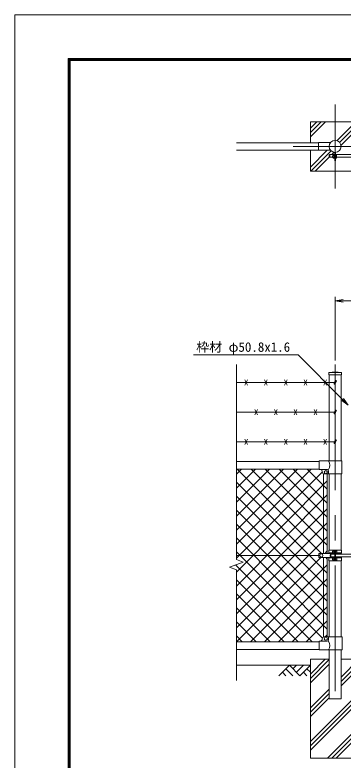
# Model space of a CAD drawing. Units: millimetres, scale not verified. Extents: x -4200 to 4200, y -2970 to 2970.
# Drawn here: x -4200 to -2539, y -799 to 2970 of the extents above; entities that cross this region are included whole.
import ezdxf
from ezdxf.enums import TextEntityAlignment as Align

# ---------------------------------------------------------------- set-up
doc = ezdxf.new("R2010")
doc.units = ezdxf.units.MM
doc.header["$LTSCALE"] = 20
doc.linetypes.add('USER1', pattern=[50.8, 31.75, -6.35, 6.35, -6.35])
for name, color, linetype, lineweight in [('0-0_D-STR-TXT', 7, 'Continuous', 9), ('0-1_D-TTL', 7, 'Continuous', 9), ('0-3_D-BMK', 2, 'USER1', 13), ('0-4_D-STR1', 1, 'Continuous', 18), ('0-5_D-STR3', 3, 'Continuous', 13), ('0-6_D-STR-DIM', 7, 'Continuous', 9), ('0-7_0', 7, 'Continuous', 9), ('0-8_D-STR4', 7, 'Continuous', 9), ('0-9_D-BGD', 7, 'Continuous', 9), ('0-A_D-DCR-HCH', 7, 'Continuous', 9), ('0-B_D-STR2', 7, 'Continuous', 9)]:
    doc.layers.add(name, color=color, linetype=linetype, lineweight=lineweight)
doc.styles.add('ＭＳ ゴシック', font='')
doc.styles.get('ＭＳ ゴシック').set_extended_font_data('MS Gothic')

# ---------------------------------------------------------------- blocks, each defined once
blk = doc.blocks.new('_Open')
at = {"layer": '0-7_0'}
blk.add_line((-20, 3.33), (0, 0), dxfattribs=at)
blk.add_lwpolyline([(-20, -3.33), (0, 0), (-20, 0)], dxfattribs=at)
blk = doc.blocks.new('MLeader9')
at = {"layer": '0-0_D-STR-TXT'}
blk.add_line((-2536.78, 1030.15), (-2513.21, 997.16), dxfattribs=at)
for points in [[(-2541.49, 1025.44), (-2766.16, 1250.11), (-3288.23, 1250.11), (-3295.43, 1250.11)], [(-2546.21, 1020.73), (-2513.21, 997.16), (-2541.49, 1025.44)]]:
    blk.add_lwpolyline(points, dxfattribs=at)

msp = doc.modelspace()

# ---------------------------------------------------------------- linework, layer by layer
at = {"layer": '0-1_D-TTL', "color": 2, "lineweight": 18}
msp.add_lwpolyline([(-4200, 2970), (4200, 2970), (4200, -2970), (-4200, -2970)], close=True, dxfattribs=at)
at = {"layer": '0-1_D-TTL'}
for points in [[(-3930, 2750), (3930, 2750), (3930, -2750), (-3930, -2750)], [(-3927.5, 2747.5), (3927.5, 2747.5), (3927.5, -2747.5), (-3927.5, -2747.5)], [(-3925, 2745), (3925, 2745), (3925, -2745), (-3925, -2745)], [(-3922.5, 2742.5), (3922.5, 2742.5), (3922.5, -2742.5), (-3922.5, -2742.5)], [(-3920, 2740), (3920, 2740), (3920, -2740), (-3920, -2740)]]:
    msp.add_lwpolyline(points, close=True, dxfattribs=at)
at = {"layer": '0-3_D-BMK'}
for p, q in [((-2579.32, 2092.72), (-2579.32, 2516.99)), ((-2367.19, 2304.85), (-2791.45, 2304.85)), ((-2579.32, 1201.52), (-2579.32, -518.63))]:
    msp.add_line(p, q, dxfattribs=at)
at = {"layer": '0-4_D-STR1'}
for p, q in [((-2664.32, 2323.85), (-3079.32, 2323.85)), ((-2664.32, 2285.85), (-3079.32, 2285.85)), ((-2547.87, 1161.37), (-2610.77, 1161.37)), ((-2610.77, 1161.37), (-2610.77, 1150.37)), ((-2547.87, 1150.37), (-2610.77, 1150.37)), ((-2609.57, 1150.37), (-2609.57, 714.37)), ((-2549.07, 1150.37), (-2549.07, 714.37)), ((-2547.87, 1150.37), (-2547.87, 1161.37)), ((-2659.32, 711.37), (-3079.32, 711.37)), ((-2659.32, 673.37), (-3079.32, 673.37)), ((-2609.57, 648.37), (-2609.57, 263.87)), ((-2549.07, 648.37), (-2549.07, 263.87)), ((-2609.57, 248.87), (-2609.57, 246.87)), ((-2549.07, 248.87), (-2549.07, 246.87)), ((-2609.57, 225.87), (-2609.57, 223.87)), ((-2609.57, 208.87), (-2609.57, -175.63)), ((-2549.07, 225.87), (-2549.07, 223.87)), ((-2549.07, 208.87), (-2549.07, -175.63)), ((-2659.32, -200.63), (-3079.32, -200.63)), ((-2659.32, -238.63), (-3079.32, -238.63)), ((-2609.57, -241.63), (-2609.57, -488.63)), ((-2549.07, -241.63), (-2549.07, -488.63)), ((-2549.07, -488.63), (-2609.57, -488.63))]:
    msp.add_line(p, q, dxfattribs=at)
msp.add_circle((-2579.32, 2304.85), 30.25, dxfattribs=at)
msp.add_arc((-2579.32, 998.02), 166.35, 79.10214, 100.89786, dxfattribs=at)
at = {"layer": '0-5_D-STR3'}
for p, q in [((-2664.32, 2285.15), (-2602.28, 2285.15)), ((-2605.72, 2263.65), (-2581.67, 2263.65)), ((-2605.72, 2263.65), (-2605.72, 2250.65)), ((-2583.27, 2261.23), (-2583.27, 2244.23)), ((-2581.67, 2261.23), (-2583.27, 2261.23)), ((-2581.67, 2273.59), (-2581.67, 2232.73)), ((-2579.37, 2273.5), (-2579.37, 2232.73)), ((-2577.07, 2273.58), (-2577.07, 2232.73)), ((-2577.07, 2263.65), (-2448.72, 2263.65)), ((-2577.07, 2261.63), (-2577.07, 2243.83)), ((-2608.72, 2260.65), (-2608.72, 2253.65)), ((-2605.72, 2250.65), (-2593.07, 2250.65)), ((-2593.07, 2256.05), (-2592.39, 2256.73)), ((-2593.07, 2256.05), (-2593.07, 2249.4)), ((-2588.77, 2256.05), (-2593.07, 2256.05)), ((-2588.77, 2249.4), (-2593.07, 2249.4)), ((-2593.07, 2249.4), (-2592.39, 2248.73)), ((-2588.77, 2256.73), (-2592.39, 2256.73)), ((-2592.39, 2256.73), (-2592.39, 2248.73)), ((-2588.77, 2248.73), (-2592.39, 2248.73)), ((-2588.77, 2258.55), (-2588.77, 2246.95)), ((-2583.27, 2260.23), (-2588.17, 2260.23)), ((-2583.27, 2256.73), (-2588.17, 2256.73)), ((-2583.27, 2248.73), (-2588.17, 2248.73)), ((-2583.27, 2245.23), (-2588.17, 2245.23)), ((-2581.67, 2244.23), (-2583.27, 2244.23)), ((-2577.07, 2232.73), (-2581.67, 2232.73)), ((-2577.07, 2260.23), (-2572.17, 2260.23)), ((-2577.07, 2256.73), (-2572.17, 2256.73)), ((-2577.07, 2248.73), (-2572.17, 2248.73)), ((-2577.07, 2245.23), (-2572.17, 2245.23)), ((-2571.57, 2258.55), (-2571.57, 2246.95)), ((-2571.57, 2250.65), (-2448.72, 2250.65)), ((-3079.32, 1111.37), (-2582.63, 1111.37)), ((-3022.61, 1124.78), (-3036.03, 1097.95)), ((-3022.61, 1097.95), (-3036.03, 1124.78)), ((-2922.61, 1124.78), (-2936.03, 1097.95)), ((-2922.61, 1097.95), (-2936.03, 1124.78)), ((-2822.61, 1124.78), (-2836.03, 1097.95)), ((-2822.61, 1097.95), (-2836.03, 1124.78)), ((-2722.61, 1124.78), (-2736.03, 1097.95)), ((-2722.61, 1097.95), (-2736.03, 1124.78)), ((-2622.61, 1124.78), (-2636.03, 1097.95)), ((-2622.61, 1097.95), (-2636.03, 1124.78)), ((-2578.89, 1119.4), (-2584.84, 1106.64)), ((-2573.45, 1116.86), (-2579.4, 1104.1)), ((-3079.32, 961.37), (-2582.63, 961.37)), ((-2972.61, 974.78), (-2986.03, 947.95)), ((-2972.61, 947.95), (-2986.03, 974.78)), ((-2872.61, 974.78), (-2886.03, 947.95)), ((-2872.61, 947.95), (-2886.03, 974.78)), ((-2772.61, 974.78), (-2786.03, 947.95)), ((-2772.61, 947.95), (-2786.03, 974.78)), ((-2672.61, 974.78), (-2686.03, 947.95)), ((-2672.61, 947.95), (-2686.03, 974.78)), ((-2578.89, 969.4), (-2584.84, 956.64)), ((-2573.45, 966.86), (-2579.4, 954.1)), ((-3079.32, 811.37), (-2582.63, 811.37)), ((-3022.61, 824.78), (-3036.03, 797.95)), ((-3022.61, 797.95), (-3036.03, 824.78)), ((-2922.61, 824.78), (-2936.03, 797.95)), ((-2922.61, 797.95), (-2936.03, 824.78)), ((-2822.61, 824.78), (-2836.03, 797.95)), ((-2822.61, 797.95), (-2836.03, 824.78)), ((-2722.61, 824.78), (-2736.03, 797.95)), ((-2722.61, 797.95), (-2736.03, 824.78)), ((-2622.61, 824.78), (-2636.03, 797.95)), ((-2622.61, 797.95), (-2636.03, 824.78)), ((-2578.89, 819.4), (-2584.84, 806.64)), ((-2573.45, 816.86), (-2579.4, 804.1)), ((-2544.62, 714.37), (-2659.32, 714.37)), ((-2659.32, 670.37), (-2659.32, 714.37)), ((-2544.62, 648.37), (-2544.62, 714.37)), ((-2619.72, 670.37), (-2659.32, 670.37)), ((-2644.32, 658.37), (-2644.32, 663.37)), ((-2637.82, 649), (-2637.82, 246.87)), ((-2544.62, 648.37), (-2634.32, 648.37)), ((-2618.82, 648.37), (-2618.82, 246.87)), ((-2612.72, 648.37), (-2612.72, 663.37)), ((-2611.87, 263.87), (-2546.77, 263.87)), ((-2611.87, 263.87), (-2611.87, 248.87)), ((-2581.62, 263.87), (-2581.62, 208.87)), ((-2579.32, 263.87), (-2579.32, 208.87)), ((-2577.02, 263.87), (-2577.02, 208.87)), ((-2546.77, 263.87), (-2546.77, 248.87)), ((-2661.32, 236.37), (-3079.32, 236.37)), ((-2661.32, 225.87), (-2661.32, 246.87)), ((-2661.32, 246.87), (-2588.43, 246.87)), ((-2611.87, 248.87), (-2588.72, 248.87)), ((-2603.92, 239.87), (-2603.92, 232.87)), ((-2600.92, 242.87), (-2581.62, 242.87)), ((-2600.92, 242.87), (-2600.92, 229.87)), ((-2600.92, 229.87), (-2581.62, 229.87)), ((-2593.02, 257.19), (-2592.34, 257.87)), ((-2593.02, 257.19), (-2593.02, 250.54)), ((-2588.72, 257.19), (-2593.02, 257.19)), ((-2593.02, 250.54), (-2592.34, 249.87)), ((-2588.72, 250.54), (-2593.02, 250.54)), ((-2588.72, 257.87), (-2592.34, 257.87)), ((-2592.34, 257.87), (-2592.34, 249.87)), ((-2588.72, 249.87), (-2592.34, 249.87)), ((-2588.72, 259.69), (-2588.72, 248.09)), ((-2583.22, 261.37), (-2588.12, 261.37)), ((-2583.22, 257.87), (-2588.12, 257.87)), ((-2583.22, 249.87), (-2588.12, 249.87)), ((-2583.22, 246.37), (-2588.12, 246.37)), ((-2583.22, 226.37), (-2588.12, 226.37)), ((-2581.62, 262.37), (-2583.22, 262.37)), ((-2583.22, 262.37), (-2583.22, 245.37)), ((-2581.62, 245.37), (-2583.22, 245.37)), ((-2583.22, 210.37), (-2583.22, 227.37)), ((-2581.62, 227.37), (-2583.22, 227.37)), ((-2577.02, 262.77), (-2577.02, 244.97)), ((-2577.02, 261.37), (-2572.12, 261.37)), ((-2577.02, 257.87), (-2572.12, 257.87)), ((-2577.02, 249.87), (-2572.12, 249.87)), ((-2577.02, 246.37), (-2572.12, 246.37)), ((-2577.02, 242.87), (-2448.67, 242.87)), ((-2577.02, 229.87), (-2448.67, 229.87)), ((-2577.02, 226.37), (-2572.12, 226.37)), ((-2571.81, 246.87), (-2546.52, 246.87)), ((-2571.52, 259.69), (-2571.52, 248.09)), ((-2571.52, 248.87), (-2546.77, 248.87)), ((-2546.52, 242.87), (-2546.52, 246.87)), ((-2546.52, 225.87), (-2546.52, 229.87)), ((-2661.32, 225.87), (-2588.43, 225.87)), ((-2637.82, 225.87), (-2637.82, -176.27)), ((-2618.82, 225.87), (-2618.82, -175.63)), ((-2611.87, 223.87), (-2588.72, 223.87)), ((-2611.87, 208.87), (-2611.87, 223.87)), ((-2611.87, 208.87), (-2546.77, 208.87)), ((-2593.02, 222.19), (-2592.34, 222.87)), ((-2588.72, 222.19), (-2593.02, 222.19)), ((-2593.02, 215.54), (-2593.02, 222.19)), ((-2588.72, 215.54), (-2593.02, 215.54)), ((-2593.02, 215.54), (-2592.34, 214.87)), ((-2592.34, 214.87), (-2592.34, 222.87)), ((-2588.72, 222.87), (-2592.34, 222.87)), ((-2588.72, 214.87), (-2592.34, 214.87)), ((-2588.72, 213.05), (-2588.72, 224.65)), ((-2583.22, 222.87), (-2588.12, 222.87)), ((-2583.22, 214.87), (-2588.12, 214.87)), ((-2583.22, 211.37), (-2588.12, 211.37)), ((-2581.62, 210.37), (-2583.22, 210.37)), ((-2577.02, 222.87), (-2572.12, 222.87)), ((-2577.02, 214.87), (-2572.12, 214.87)), ((-2577.02, 211.37), (-2572.12, 211.37)), ((-2571.81, 225.87), (-2546.52, 225.87)), ((-2571.62, 223.87), (-2546.77, 223.87)), ((-2571.52, 224.69), (-2571.52, 213.09)), ((-2546.77, 208.87), (-2546.77, 223.87)), ((-2644.32, -185.63), (-2644.32, -190.63)), ((-2543.62, -175.63), (-2634.32, -175.63)), ((-2612.72, -175.63), (-2612.72, -190.63)), ((-2543.62, -175.63), (-2543.62, -241.63)), ((-2619.72, -197.63), (-2659.32, -197.63)), ((-2659.32, -197.63), (-2659.32, -241.63)), ((-2543.62, -241.63), (-2659.32, -241.63))]:
    msp.add_line(p, q, dxfattribs=at)
msp.add_lwpolyline([(-2664.32, 2285.15), (-2664.32, 2324.55), (-2602.28, 2324.55)], dxfattribs=at)
for centre in [(-2626.32, 657.37), (-2649.32, 236.37), (-2626.32, -184.63)]:
    msp.add_circle(centre, 8, dxfattribs=at)
for centre, radius, start, end in [((-2605.72, 2260.65), 3, 90, 180), ((-2605.72, 2253.65), 3, 180, 270), ((-2585.92, 2258.48), 2.85, 142.09851, 217.90149), ((-2575.14, 2252.73), 13.63, 162.93847, 197.06153), ((-2585.92, 2246.98), 2.85, 142.14171, 217.85829), ((-2585.21, 2252.73), 13.63, 342.93847, 17.06153), ((-2574.42, 2258.48), 2.85, 322.09851, 37.90149), ((-2574.42, 2246.98), 2.85, 322.14171, 37.85829), ((-2582.12, 1105.37), 3, 154.99707, 334.99524), ((-2576.17, 1118.13), 3, 334.99524, 154.99707), ((-2582.12, 955.37), 3, 154.99707, 334.99524), ((-2576.17, 968.13), 3, 334.99524, 154.99707), ((-2582.12, 805.37), 3, 154.99707, 334.99524), ((-2576.17, 818.13), 3, 334.99524, 154.99707), ((-2646.94, 692.37), 40.68, 327.25964, 32.74036), ((-2651.32, 663.37), 7, 0, 90), ((-2634.32, 658.37), 10, 180, 270), ((-2619.72, 663.37), 7, 0, 90), ((-2600.92, 239.87), 3, 90, 180), ((-2600.92, 232.87), 3, 180, 270), ((-2585.87, 259.62), 2.85, 142.09851, 217.90149), ((-2575.09, 253.87), 13.63, 162.93847, 197.06153), ((-2585.87, 248.12), 2.85, 142.14171, 217.85829), ((-2585.87, 224.62), 2.85, 142.14171, 217.85829), ((-2585.16, 253.87), 13.63, 342.93847, 17.06153), ((-2574.37, 259.62), 2.85, 322.09851, 37.90149), ((-2574.37, 248.12), 2.85, 322.14171, 37.85829), ((-2574.37, 224.62), 2.85, 322.09851, 37.90149), ((-2575.09, 218.87), 13.63, 162.93847, 197.06153), ((-2585.87, 213.12), 2.85, 142.09851, 217.90149), ((-2585.16, 218.87), 13.63, 342.93847, 17.06153), ((-2574.37, 213.12), 2.85, 322.14171, 37.85829), ((-2634.32, -185.63), 10, 90, 180), ((-2651.32, -190.63), 7, 270, 0), ((-2619.72, -190.63), 7, 270, 0), ((-2646.94, -219.63), 40.68, 327.25964, 32.74036)]:
    msp.add_arc(centre, radius, start, end, dxfattribs=at)
at = {"layer": '0-6_D-STR-DIM'}
for p, q in [((-2579.32, 1221.52), (-2579.32, 1544.03)), ((-2539.32, 1524.03), (-1584.32, 1524.03)), ((-3079.32, 1201.52), (-3079.32, 215.59)), ((-3114.56, 177.12), (-3044.08, 202.77)), ((-3044.08, 202.77), (-3079.32, 215.59)), ((-3079.32, 164.29), (-3114.56, 177.12)), ((-3079.32, 164.29), (-3079.32, -395.94))]:
    msp.add_line(p, q, dxfattribs=at)
at = {"layer": '0-8_D-STR4'}
for p, q in [((-2704.32, 2323.85), (-2704.32, 2429.85)), ((-2454.32, 2429.85), (-2704.32, 2429.85)), ((-2704.32, -288.63), (-2704.32, -788.63)), ((-2704.32, -288.63), (-2609.57, -288.63)), ((-2549.07, -288.63), (-2454.32, -288.63)), ((-2704.32, -788.63), (-2454.32, -788.63))]:
    msp.add_line(p, q, dxfattribs=at)
msp.add_lwpolyline([(-2454.32, 2179.85), (-2704.32, 2179.85), (-2704.32, 2285.85)], dxfattribs=at)
at = {"layer": '0-9_D-BGD'}
msp.add_line((-3079.32, -318.63), (-2704.32, -318.63), dxfattribs=at)
at = {"layer": '0-A_D-DCR-HCH'}
for p, q in [((-2704.32, 2353.63), (-2628.1, 2429.85)), ((-2704.32, 2375.73), (-2650.2, 2429.85)), ((-2704.32, 2397.83), (-2672.3, 2429.85)), ((-2569.65, 2334.68), (-2474.47, 2429.85)), ((-2556.2, 2326.03), (-2454.32, 2427.91)), ((-2548.68, 2311.46), (-2454.32, 2405.81)), ((-2704.32, 2200), (-2619.17, 2285.15)), ((-2702.37, 2179.85), (-2599.72, 2282.51)), ((-2596.48, 2263.65), (-2585.92, 2274.21)), ((-2680.28, 2179.85), (-2608.19, 2251.94)), ((-2704.32, -363.23), (-2629.72, -288.63)), ((-2704.32, -385.33), (-2609.57, -290.58)), ((-2549.07, -378.69), (-2459.01, -288.63)), ((-2810.75, -318.63), (-2863.96, -371.84)), ((-2828.48, -336.37), (-2792.85, -371.84)), ((-2810.75, -318.63), (-2757.53, -371.84)), ((-2793.1, -336.46), (-2775.27, -318.63)), ((-2775.27, -354.11), (-2739.8, -318.63)), ((-2757.53, -371.84), (-2704.32, -318.63)), ((-2722.06, -336.37), (-2704.32, -354.03)), ((-2704.32, -407.43), (-2609.57, -312.68)), ((-2549.07, -400.79), (-2454.32, -306.04)), ((-2549.07, -422.89), (-2454.32, -328.14)), ((-2846.22, -354.11), (-2828.4, -371.84)), ((-2739.8, -354.11), (-2721.98, -371.84)), ((-2704.32, -533.94), (-2609.57, -439.19)), ((-2704.32, -704.65), (-2454.32, -454.65)), ((-2704.32, -556.04), (-2609.57, -461.29)), ((-2704.32, -726.75), (-2454.32, -476.75)), ((-2704.32, -578.14), (-2609.57, -483.39)), ((-2704.32, -748.84), (-2454.32, -498.84)), ((-2617.6, -788.63), (-2454.32, -625.36)), ((-2595.5, -788.63), (-2454.32, -647.46)), ((-2573.4, -788.63), (-2454.32, -669.55))]:
    msp.add_line(p, q, dxfattribs=at)
at = {"layer": '0-B_D-STR2'}
for p, q in [((-3079.32, 293.91), (-2699.87, 673.37)), ((-3079.32, 364.62), (-2770.58, 673.37)), ((-3079.32, 435.34), (-2841.29, 673.37)), ((-3079.32, 506.05), (-2912, 673.37)), ((-3079.32, 576.76), (-2982.71, 673.37)), ((-3079.32, 647.47), (-3053.42, 673.37)), ((-3079.32, 223.2), (-2644.32, 658.2)), ((-2648.05, 246.87), (-3074.55, 673.37)), ((-2618.82, 288.35), (-3003.84, 673.37)), ((-2618.82, 359.06), (-2933.13, 673.37)), ((-2618.82, 429.77), (-2862.42, 673.37)), ((-2618.82, 500.48), (-2791.71, 673.37)), ((-2618.82, 571.19), (-2721, 673.37)), ((-3079.32, 152.49), (-2618.82, 612.99)), ((-2618.82, 146.93), (-3079.32, 607.43)), ((-3079.32, 81.78), (-2618.82, 542.28)), ((-2618.82, 76.21), (-3079.32, 536.71)), ((-3079.32, 11.07), (-2618.82, 471.57)), ((-2618.82, 5.5), (-3079.32, 466)), ((-3079.32, -59.64), (-2618.82, 400.86)), ((-2618.82, -65.21), (-3079.32, 395.29)), ((-3079.32, -130.35), (-2618.82, 330.15)), ((-2618.82, -135.92), (-3079.32, 324.58)), ((-2643.59, -181.86), (-3079.32, 253.87)), ((-2631.39, 246.87), (-2618.82, 259.44)), ((-3078.89, -200.63), (-2652.39, 225.87)), ((-3008.18, -200.63), (-2618.82, 188.73)), ((-2618.82, 217.64), (-2627.05, 225.87)), ((-2695.53, -200.63), (-3084.29, 188.13)), ((-2937.47, -200.63), (-2618.82, 118.02)), ((-2766.24, -200.63), (-3079.32, 112.45)), ((-2836.95, -200.63), (-3079.32, 41.74)), ((-2866.76, -200.63), (-2618.82, 47.31)), ((-2907.66, -200.63), (-3079.32, -28.97)), ((-2796.05, -200.63), (-2619.35, -23.93)), ((-2978.37, -200.63), (-3079.32, -99.68)), ((-2725.34, -200.63), (-2618.82, -94.11)), ((-3049.08, -200.63), (-3079.32, -170.39)), ((-2629.63, -175.63), (-2618.82, -164.82)), ((-2651.63, -197.63), (-2644.32, -190.32))]:
    msp.add_line(p, q, dxfattribs=at)

# ---------------------------------------------------------------- block references
at = {"layer": '0-0_D-STR-TXT'}
msp.add_blockref('MLeader9', (0, 0), dxfattribs=at)
at = {"layer": '0-6_D-STR-DIM', "xscale": 2, "yscale": 2, "rotation": 180}
msp.add_blockref('_Open', (-2579.32, 1524.03), dxfattribs=at)

# ---------------------------------------------------------------- texts
at = {"layer": '0-0_D-STR-TXT', "style": 'ＭＳ ゴシック'}
msp.add_text('枠材 φ50.8x1.6', height=48.09, dxfattribs=at).set_placement((-3282.29, 1251.88), align=Align.BOTTOM_LEFT)

doc.saveas('drawing.dxf')
